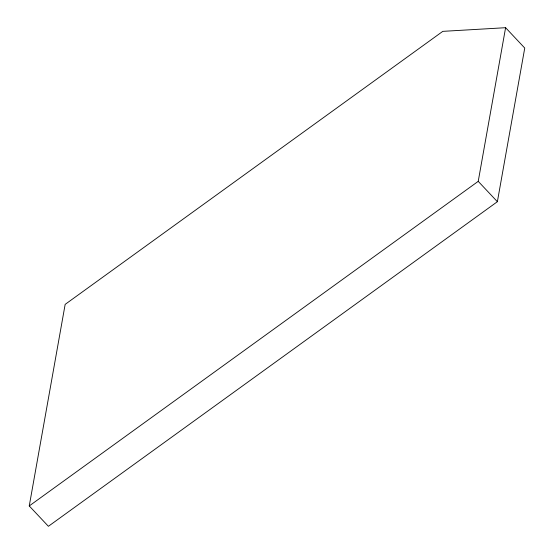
<?xml version="1.0" encoding="UTF-8"?>
<svg xmlns="http://www.w3.org/2000/svg" width="554" height="554" viewBox="0 0 554 554"><rect width="100%" height="100%" fill="white"/><g stroke="black" fill="none" stroke-linecap="round" stroke-linejoin="round"><path stroke-width="0.83" d="M29.251 505.947L65.157 304.381L442.798 31.356L505.601 27.7L524.749 48.053L497.381 201.698L48.399 526.3L29.251 505.947L478.227 181.345L505.601 27.7M478.227 181.345L497.381 201.698"/></g></svg>
